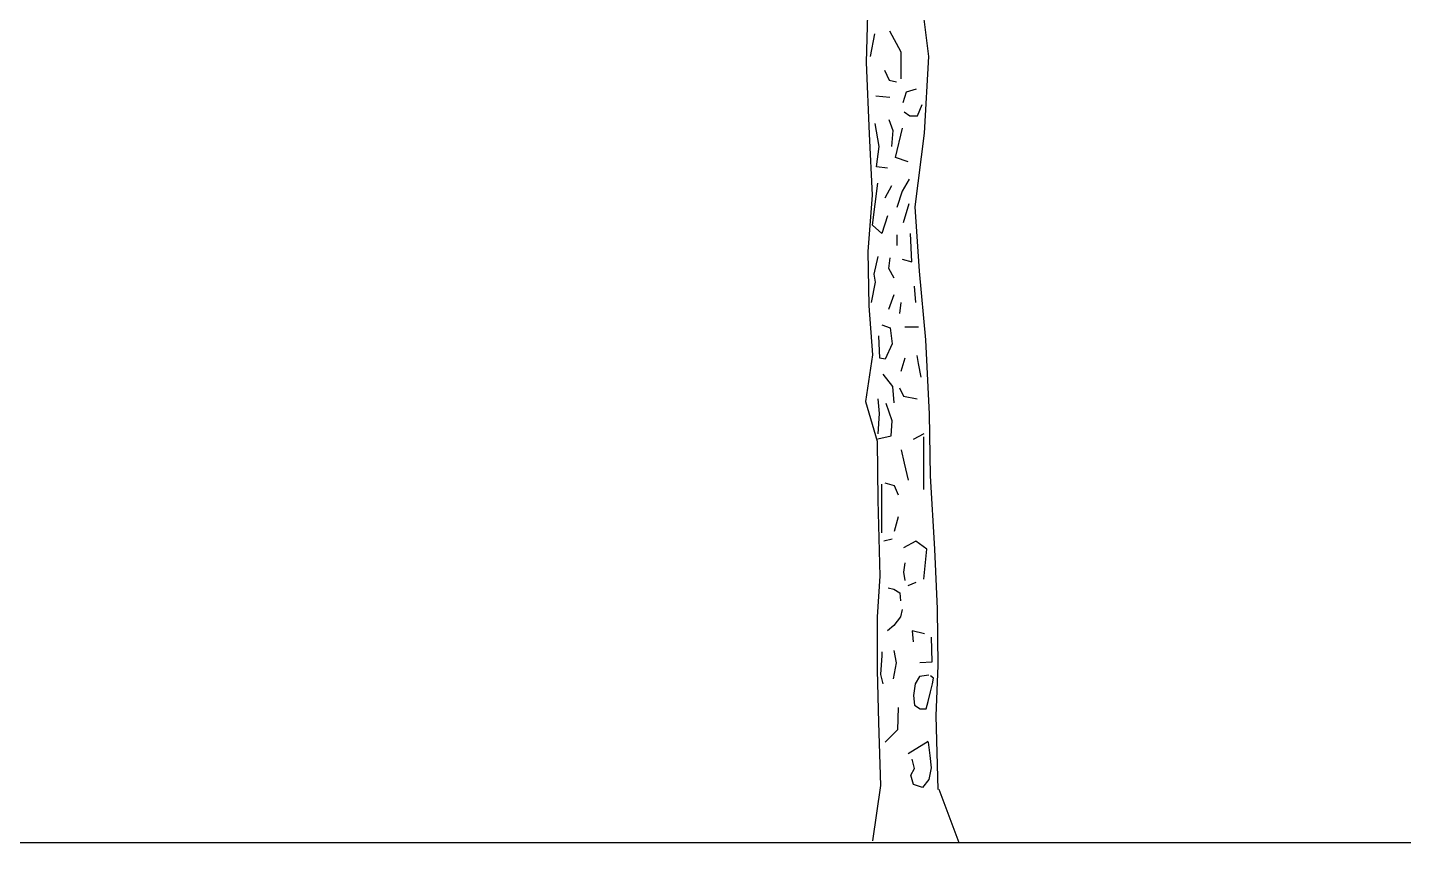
# Model space of a CAD drawing. Header units: millimetres. Extents: x 87938 to 265635, y 330093 to 434310.
# Drawn here: x 114555 to 122010, y 365241 to 369658 of the extents above; entities that cross this region are included whole.
import ezdxf

# ---------------------------------------------------------------- set-up
doc = ezdxf.new("R2010")
doc.units = ezdxf.units.MM
doc.layers.add('www.cad-blocks.net', color=7, linetype='Continuous')

# ---------------------------------------------------------------- blocks, each defined once
blk = doc.blocks.new('A$C5DD37D67')
for p, q in [((1996.8, 2847), (1991.4, 2641.7)), ((2203.4, 2662.9), (2181.3, 2842.9)), ((2019.3, 2739.3), (2005, 2663)), ((2109.8, 2677.3), (2071.7, 2748.8)), ((2109.8, 2586.8), (2109.8, 2677.3)), ((2188.4, 2402.7), (2203.4, 2662.9)), ((1991.4, 2641.7), (2002.1, 2401.1)), ((2053, 2615.9), (2069.1, 2582.3)), ((2069.1, 2582.3), (2094.6, 2577)), ((2024.1, 2529.6), (2071.7, 2524.8)), ((2126.8, 2542.1), (2116, 2505.8)), ((2160.3, 2551.5), (2126.8, 2542.1)), ((2120.1, 2474.9), (2138.9, 2461.5)), ((2165.7, 2461.5), (2180.5, 2500.4)), ((2035.7, 2357.3), (2022, 2435.4)), ((2067.9, 2449.2), (2081.6, 2412.4)), ((2138.9, 2461.5), (2165.7, 2461.5)), ((2002.1, 2401.1), (2011.9, 2192.5)), ((2081.6, 2412.4), (2077, 2357.3)), ((2090.7, 2319.9), (2114.5, 2420)), ((2157.9, 2153.4), (2188.4, 2402.7)), ((2026.6, 2288.5), (2035.7, 2357.3)), ((2063.3, 2283.9), (2026.6, 2288.5)), ((2133.6, 2305.6), (2090.7, 2319.9)), ((2136.7, 2247.1), (2113.8, 2205.8)), ((2011.9, 2192.5), (1996.7, 2001.9)), ((2012.8, 2091), (2031.2, 2233.4)), ((2077, 2224.2), (2054.1, 2182.8)), ((2113.8, 2205.8), (2095.4, 2150.7)), ((2118.3, 2100.2), (2136.7, 2164.5)), ((2171.7, 1935.5), (2157.9, 2153.4)), ((2063.3, 2123.1), (2044.9, 2063.5)), ((2044.9, 2063.5), (2012.8, 2091)), ((2095.4, 2058.9), (2095.4, 2022.1)), ((2145.9, 1967), (2141.3, 2063.5)), ((1996.7, 2001.9), (2000.1, 1817.6)), ((2031.2, 1985.4), (2017.4, 1925.7)), ((2067.9, 1944.1), (2072.5, 1980.8)), ((2113.8, 1976.2), (2145.9, 1967)), ((2017.4, 1925.7), (2022, 1898.1)), ((2086.2, 1911.9), (2067.9, 1944.1)), ((2193.5, 1702.7), (2171.7, 1935.5)), ((2022, 1898.1), (2008.2, 1829.3)), ((2159.6, 1829.3), (2155.1, 1884.4)), ((2000.1, 1817.6), (2012.4, 1652.3)), ((2067.9, 1806.3), (2086.2, 1856.8)), ((2109.2, 1829.3), (2104.6, 1792.5)), ((2044.9, 1754), (2072.3, 1743.7)), ((2072.3, 1743.7), (2079.1, 1689)), ((2122.9, 1746.6), (2168.8, 1746.6)), ((2038.1, 1641.1), (2034.7, 1716.4)), ((2079.1, 1689), (2055.2, 1637.7)), ((2206.4, 1450.9), (2193.5, 1702.7)), ((2012.4, 1652.3), (1988.8, 1493.5)), ((2055.2, 1637.7), (2038.1, 1641.1)), ((2122.9, 1641), (2109.2, 1595.1)), ((2168.8, 1622.6), (2164.2, 1650.2)), ((2081.6, 1544.6), (2049.5, 1585.9)), ((2178, 1576.7), (2168.8, 1622.6)), ((2086.2, 1489.5), (2081.6, 1544.6)), ((2104.6, 1540), (2118.3, 1512.4)), ((1988.8, 1493.5), (2028.4, 1359.2)), ((2031.2, 1503.2), (2035.7, 1452.7)), ((2118.3, 1512.4), (2164.2, 1503.2)), ((2035.7, 1452.7), (2031.2, 1383.8)), ((2079.1, 1428.9), (2058.6, 1487.1)), ((2208.7, 1242.1), (2206.4, 1450.9)), ((2075.7, 1377.6), (2079.1, 1428.9)), ((2028.4, 1359.2), (2030.4, 1159.7)), ((2031.3, 1367.3), (2075.7, 1377.6)), ((2187.2, 1383.8), (2150.5, 1365.5)), ((2187.2, 1195.6), (2187.2, 1374.7)), ((2109.9, 1329.6), (2120.2, 1285.2)), ((2120.2, 1285.2), (2133.9, 1227)), ((2044.9, 1048.6), (2044.9, 1213.9)), ((2054.1, 1218.5), (2086.2, 1209.3)), ((2223.4, 994), (2208.7, 1242.1)), ((2086.2, 1209.3), (2100, 1177.2)), ((2030.4, 1159.7), (2037.8, 902.1)), ((2100, 1103.7), (2086.2, 1053.2)), ((2051.8, 1021.6), (2079.1, 1028.5)), ((2159.6, 1021.1), (2118.3, 998.1)), ((2196.4, 993.5), (2159.6, 1021.1)), ((2187.2, 892.5), (2196.4, 993.5)), ((2233, 791.1), (2223.4, 994)), ((2122.9, 947.6), (2118.3, 915.5)), ((2037.8, 902.1), (2028.6, 764.5)), ((2118.3, 915.5), (2122.9, 887.9)), ((2065.9, 863.1), (2085.6, 858.1)), ((2085.6, 858.1), (2105.4, 845.8)), ((2105.4, 845.8), (2107.8, 818.6)), ((2133.9, 871), (2161.2, 881.3)), ((2028.6, 764.5), (2028.2, 583.8)), ((2107.8, 764.3), (2085.6, 734.7)), ((2112.8, 789), (2107.8, 764.3)), ((2234.8, 599.1), (2233, 791.1)), ((2085.6, 734.7), (2063.4, 717.4)), ((2147.6, 717), (2151, 679.4)), ((2188.6, 706.8), (2147.6, 717)), ((2215, 612), (2212.8, 695.9)), ((2041.2, 569.2), (2046.1, 633.4)), ((2046.1, 633.4), (2046.1, 645.8)), ((2093, 608.7), (2083.1, 554.4)), ((2085.6, 650.7), (2093, 608.7)), ((2173.1, 609.8), (2215, 612)), ((2028.2, 583.8), (2033.3, 407)), ((2048.6, 537.1), (2041.2, 569.2)), ((2172, 561.8), (2157.2, 537.1)), ((2204.1, 566.8), (2172, 561.8)), ((2218.9, 556.9), (2209, 564.3)), ((2228.4, 429.6), (2234.8, 599.1)), ((2157.2, 537.1), (2152.2, 497.6)), ((2209, 510), (2216.4, 537.1)), ((2216.4, 537.1), (2218.9, 556.9)), ((2152.2, 497.6), (2154.7, 465.5)), ((2194.2, 453.2), (2201.6, 477.9)), ((2201.6, 477.9), (2209, 510)), ((2100.2, 457.3), (2098, 382.2)), ((2154.7, 465.5), (2174.5, 453.2)), ((2174.5, 453.2), (2194.2, 453.2)), ((2235.6, 179.5), (2228.4, 429.6)), ((2033.3, 407), (2039.5, 192.6)), ((2098, 382.2), (2056.1, 340.2)), ((2201.8, 342.5), (2133.4, 300.5)), ((2201.6, 339.6), (2206.5, 295.1)), ((2154.7, 250.7), (2147.3, 282.8)), ((2206.5, 295.1), (2211.5, 253.2)), ((2142.4, 228.5), (2154.7, 250.7)), ((2211.5, 253.2), (2204.1, 213.7)), ((2039.5, 192.6), (2012.9, 5.5)), ((2152.2, 196.4), (2142.4, 228.5)), ((2181.9, 186.5), (2152.2, 196.4)), ((2204.1, 213.7), (2181.9, 186.5)), ((2237.1, 181.2), (2305.6, 0))]:
    blk.add_line(p, q)
blk = doc.blocks.new('format')
at = {"layer": 'www.cad-blocks.net', "color": 155, "true_color": 0x546d8e}
blk.add_line((102853.7, 365241.3), (265634.8, 365241.3), dxfattribs=at)

msp = doc.modelspace()

# ---------------------------------------------------------------- block references
at = {"xscale": 1.6, "yscale": 1.6, "zscale": 1.6}
msp.add_blockref('A$C5DD37D67', (115912.8, 365241.3), dxfattribs=at)
at = {"layer": 'www.cad-blocks.net'}
msp.add_blockref('format', (0, 0), dxfattribs=at)

doc.saveas('drawing.dxf')
